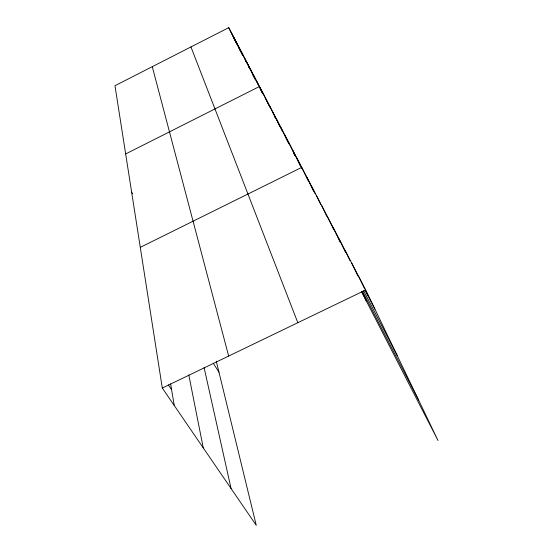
<?xml version="1.0" encoding="UTF-8"?>
<svg xmlns="http://www.w3.org/2000/svg" width="553" height="553" viewBox="0 0 553 553"><rect width="100%" height="100%" fill="white"/><g stroke="black" fill="none" stroke-linecap="round" stroke-linejoin="round"><path stroke-width="0.83" d="M361.662 291.922L438.024 440.547L365.733 289.966L228.742 27.65L114.976 85.715L162.306 388.054L256.267 525.35L216.278 361.13M125.655 153.948L259.475 86.503L263.235 94.245M140.282 247.35L301.724 167.393L307.98 180.333M162.306 388.054L365.733 289.966M168.306 384.86L171.596 389.706M213.292 363.238L219.002 372.3M131.642 192.195L132.54 193.654M235.433 41.344L236.138 42.699M239.007 48.208L242.719 55.328L236.172 41.89M245.802 61.252L246.59 62.766M248.532 66.491L249.597 68.537M252.859 74.793L255.465 79.805M260.097 88.687L262.592 93.478M274.537 116.407L275.318 117.913M293.74 153.271L294.88 155.455M365.001 290.069L374.962 309.182M363.611 290.691L397.275 355.669M362.478 291.272L418.662 400.22M266.055 99.105L270.438 108.125M262.716 92.704L268.855 105.347M256.246 80.316L262.191 92.558M253.115 74.316L258.258 84.906M250.074 68.503L255.527 79.715M247.129 62.862L253.958 76.908M244.267 57.388L249.901 68.959M241.495 52.072L246.686 62.752M238.792 46.908L242.836 55.21M233.629 37.01L240.099 50.302M231.147 32.268L237.175 44.641M228.742 27.65L235.073 40.659M306.438 176.421L313.516 191.061M361.807 291.625L366.494 301.33M297.175 158.697L301.91 168.471M292.8 150.312L300.348 165.907M288.576 142.218L294.901 155.289M284.498 134.414L289.281 144.285M280.558 126.865L288.196 142.633M276.749 119.579L282.5 131.448M273.064 112.529L279.79 126.381M269.505 105.706L275.408 117.879M345.217 250.682L350.042 260.705M338.968 238.709L345.57 252.417M332.975 227.242L340.226 242.283M327.231 216.244L333.583 229.412M321.722 205.688L326.885 216.396M316.427 195.548L320.802 204.617M311.332 185.801L315.3 194.006M358.579 276.272L364.42 288.417M365.146 289.938L367.704 295.254M351.749 263.193L357.881 275.933M190.951 46.936L297.818 322.717M152.269 66.678L228.659 356.063M204.098 367.641L231.064 488.527M188.78 374.886L203.262 447.895M170.594 383.817L174.278 405.549"/></g></svg>
